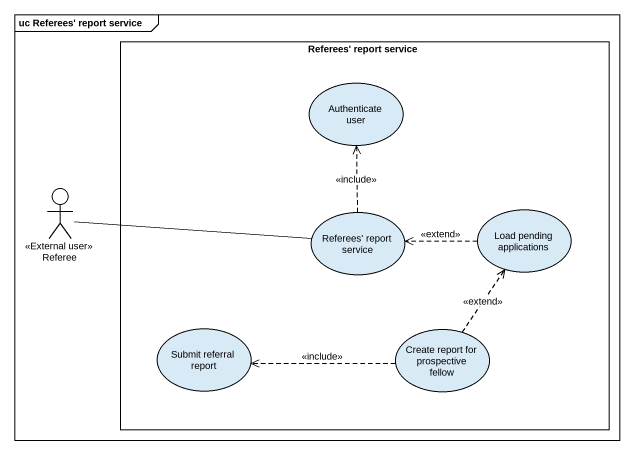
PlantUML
@startuml
mainframe uc Referees' report service
rectangle "Referees' report service" as Referees_report_service {
  usecase "Authenticate user" as Authenticate_user
  usecase "Referees' report service" as Referees_report_service_2
  usecase "Load pending applications" as Load_pending_applications
  usecase "Submit referral report" as Submit_referral_report
  usecase "Create report for prospective fellow" as Create_report_for
}
actor Referee <<External user>>
Referee -right- Referees_report_service_2
Referees_report_service_2 .up.> Authenticate_user : <<include>>
Load_pending_applications .left.> Referees_report_service_2 : <<extend>>
Create_report_for .up.> Load_pending_applications : <<extend>>
Create_report_for .left.> Submit_referral_report : <<include>>
@enduml
